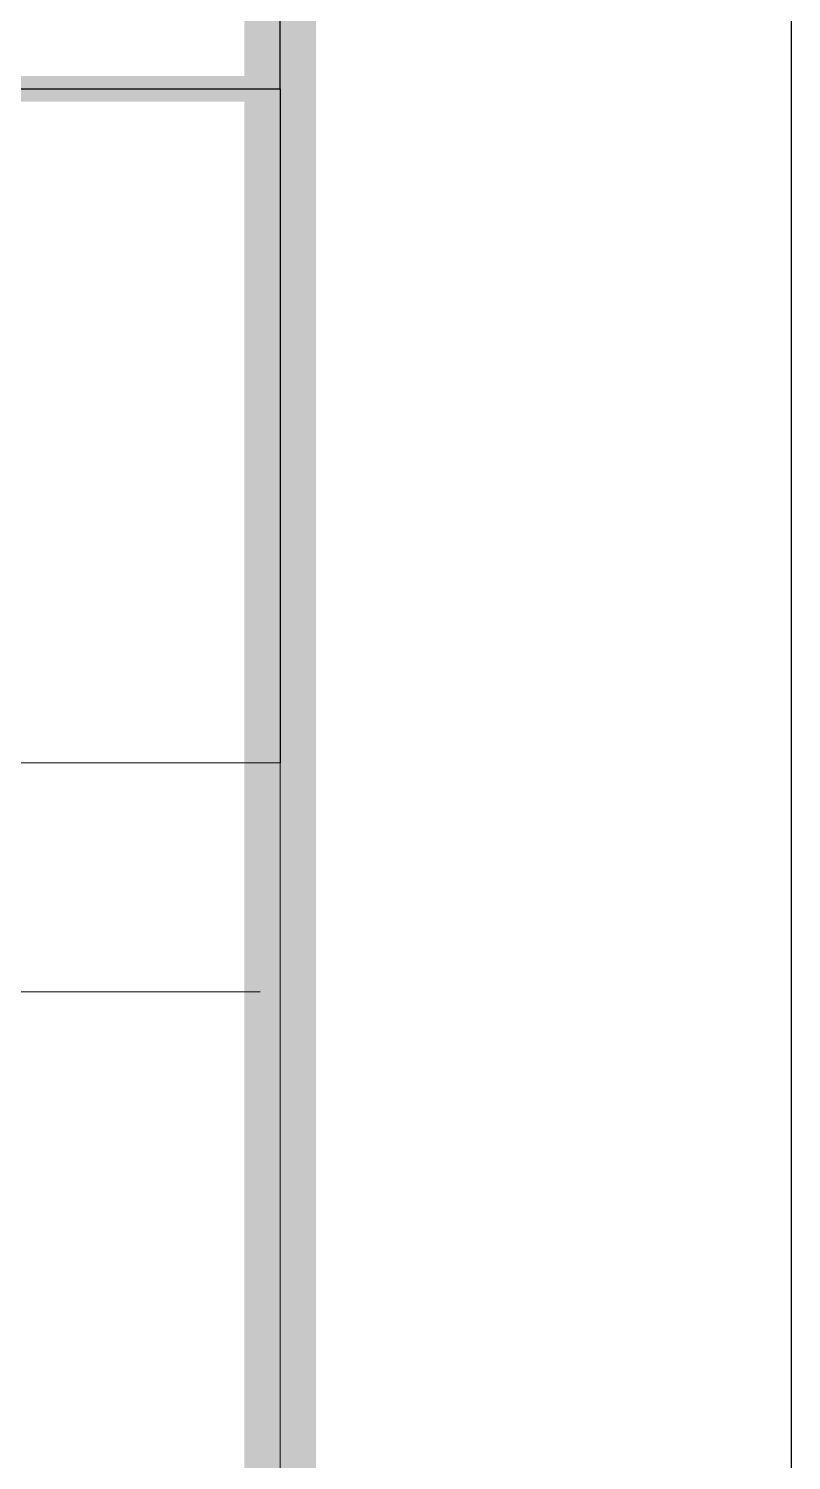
# Model space of a CAD drawing. Header units: millimetres. Extents: x -714894 to -19295, y 3400 to 234118.
# Drawn here: x -327239 to -325747, y 109516 to 112316 of the extents above; entities that cross this region are included whole.
import ezdxf

# ---------------------------------------------------------------- set-up
doc = ezdxf.new("R2010")
doc.units = ezdxf.units.MM
doc.header["$LTSCALE"] = 500
doc.layers.add('C-SHET-LOGO', color=7, linetype='Continuous')
doc.layers.add('C-SHET-SHET', color=144, linetype='Continuous')

# ---------------------------------------------------------------- blocks, each defined once
blk = doc.blocks.new('LOGO2020')
blk.add_line((79.933, 44), (79.933, 30.833))
at = {"const_width": 0.5}
blk.add_lwpolyline([(80, 0), (0, 0), (0, 44), (80, 44)], close=True, dxfattribs=at)
at = {"lineweight": 9}
for points in [[(79.933, 0), (0, 0), (0, 44), (79.933, 44), (79.933, 0)], [(0, 30.833), (79.933, 30.833)], [(-0.387, 26.361), (79.547, 26.361)]]:
    blk.add_lwpolyline(points, dxfattribs=at)
blk = doc.blocks.new('SH_THAPE_A0L')
for points in [[(0, 0), (1189, 0), (1189, 841), (0, 841)], [(1099, 301), (1099, 293), (1179, 293), (1179, 301)]]:
    blk.add_lwpolyline(points, close=True)
at = {"const_width": 1.4}
blk.add_lwpolyline([(25, 831), (25, 10), (1179, 10), (1179, 831)], close=True, dxfattribs=at)
at = {"layer": 'C-SHET-LOGO', "xscale": 1.000832973929552, "yscale": 1.000832973929552, "zscale": 1.000832973929552}
blk.add_blockref('LOGO2020', (1099, 248.963), dxfattribs=at)

msp = doc.modelspace()

# ---------------------------------------------------------------- block references
at = {"layer": 'C-SHET-SHET', "xscale": 100, "yscale": 100, "zscale": 100}
msp.add_blockref('SH_THAPE_A0L', (-444647.48, 82897.79), dxfattribs=at)

doc.saveas('drawing.dxf')
